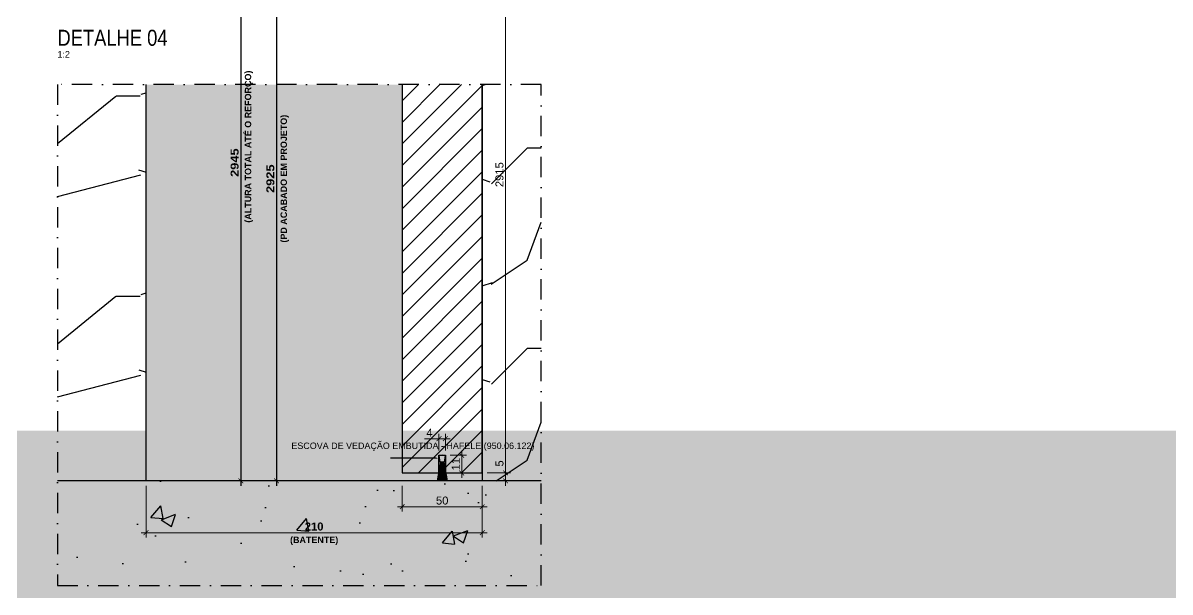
# Model space of a CAD drawing. Header units: millimetres. Extents: x -63251 to 507826, y 5339 to 217512.
# Drawn here: x 81992 to 82709, y 89147 to 89502 of the extents above; entities that cross this region are included whole.
import ezdxf
from ezdxf import colors
from ezdxf.entities.mleader import LeaderData, LeaderLine
from ezdxf.math import Vec2, Vec3

# ---------------------------------------------------------------- set-up
doc = ezdxf.new("R2010")
doc.units = ezdxf.units.MM
doc.header["$PDMODE"] = 3
doc.linetypes.add('TRAÇO 1-1', pattern=[9.525, 6.35, -3.175])
doc.linetypes.add('TRAÇO E PONTO 1-1', pattern=[25.4, 12.7, -6.35, 0, -6.35])
for name, color, linetype in [('_COMENTÁRIOS ARQ', 30, 'Continuous'), ('COTAS', 9, 'Continuous'), ('FERRAGEM', 3, 'Continuous'), ('HACHURA', 21, 'Continuous'), ('MARCENARIA', 4, 'Continuous'), ('PAREDE', 94, 'Continuous'), ('PROJEÇÃO', 8, 'Continuous'), ('TEXTO', 105, 'Continuous'), ('TEXTO TRAÇO PONTO', 105, 'TRAÇO E PONTO 1-1')]:
    doc.layers.add(name, color=color, linetype=linetype)
doc.layers.add('ARQ-COTA', color=12, linetype='Continuous', lineweight=9)
doc.styles.add('1-1', font='arial.ttf', dxfattribs={"height": 0.2})
doc.styles.add('MEDIDA OFICIAL', font='ariblk.ttf')
doc.styles.add('PADRÃO', font='arial.ttf')
doc.styles.add('PADRÃO NEGRITO', font='arialbd.ttf')
doc.styles.add('TITULO', font='swissck.ttf')
doc.dimstyles.new('1-2', dxfattribs={"dimscale": 2, "dimtxt": 2.5, "dimasz": 1.5, "dimexe": 1.5, "dimexo": 1.5, "dimtad": 1, "dimtxsty": 'PADRÃO', "dimblk": 'ARCHTICK', "dimcen": 2.5, "dimdle": 1.5, "dimclrd": 9, "dimclre": 9, "dimclrt": 6, "dimadec": 0, "dimazin": 0, "dimtfac": 1, "dimtmove": 0, "dimatfit": 3, "dimfxl": 1.25, "dimlwd": -1, "dimlwe": -1, "dimarcsym": 0})
doc.dimstyles.new('1-2 CAIXA', dxfattribs={"dimscale": 2, "dimtxt": 2.5, "dimasz": 1.5, "dimexe": 1.5, "dimexo": 1.5, "dimtad": 1, "dimtxsty": 'PADRÃO NEGRITO', "dimblk": 'ARCHTICK', "dimcen": 2.5, "dimdle": 1.5, "dimclrd": 9, "dimclre": 9, "dimclrt": 6, "dimadec": 0, "dimazin": 0, "dimtfac": 1, "dimtmove": 0, "dimatfit": 3, "dimfxl": 1.25, "dimlwd": -1, "dimlwe": -1, "dimarcsym": 0})
doc.dimstyles.new('Med. Ofic.1-2', dxfattribs={"dimscale": 2, "dimtxt": 2.5, "dimasz": 1.5, "dimexe": 1.5, "dimexo": 1.5, "dimtad": 1, "dimtxsty": 'MEDIDA OFICIAL', "dimblk": 'ARCHTICK', "dimcen": 2.5, "dimdle": 1.5, "dimclrd": 9, "dimclre": 9, "dimclrt": 10, "dimadec": 0, "dimazin": 0, "dimtfac": 1, "dimtmove": 0, "dimatfit": 3, "dimfxl": 1.25, "dimlwd": -1, "dimlwe": -1, "dimarcsym": 0})

# ---------------------------------------------------------------- blocks, each defined once
blk = doc.blocks.new('_ArchTick')
at = {"color": 0, "linetype": 'ByBlock', "const_width": 0.15}
blk.add_lwpolyline([(-0.5, -0.5), (0.5, 0.5)], dxfattribs=at)
blk = doc.blocks.new('*D911')
at = {"layer": 'COTAS', "color": 9, "linetype": 'Continuous', "transparency": 16777216}
blk.add_line((82150.51, 89596.6), (82150.51, 89213.17), dxfattribs=at)
at = {"layer": 'COTAS', "color": 9, "transparency": 16777216}
for p, q in [((82153.51, 89593.6), (82153.51, 89593.6)), ((82153.51, 89216.17), (82153.51, 89216.17))]:
    blk.add_line(p, q, dxfattribs=at)
at = {"layer": 'Defpoints', "color": 0, "transparency": 16777216}
for p in [(82150.51, 89593.6), (82150.51, 89216.17), (82150.51, 89216.17)]:
    blk.add_point(p, dxfattribs=at)
at = {"layer": 'COTAS', "color": 9, "transparency": 16777216, "xscale": 3, "yscale": 3, "zscale": 3}
for p, rotation in [((82150.51, 89593.6), 90), ((82150.51, 89216.17), 270)]:
    blk.add_blockref('_ArchTick', p, dxfattribs=dict(at, rotation=rotation))
at = {"layer": 'COTAS', "color": 10, "transparency": 16777216, "insert": (82146.68, 89404.88), "char_height": 5, "attachment_point": 5, "rotation": 90, "style": 'MEDIDA OFICIAL'}
blk.add_mtext('2925', dxfattribs=at)
blk = doc.blocks.new('*D912')
at = {"layer": 'COTAS', "color": 9, "linetype": 'Continuous', "transparency": 16777216}
blk.add_line((82128.19, 89616.6), (82128.19, 89213.17), dxfattribs=at)
at = {"layer": 'COTAS', "color": 9, "transparency": 16777216}
for p, q in [((82131.19, 89613.6), (82131.19, 89613.6)), ((82131.19, 89216.17), (82131.19, 89216.17))]:
    blk.add_line(p, q, dxfattribs=at)
at = {"layer": 'Defpoints', "color": 0, "transparency": 16777216}
for p in [(82128.19, 89613.6), (82128.19, 89216.17), (82128.19, 89216.17)]:
    blk.add_point(p, dxfattribs=at)
at = {"layer": 'COTAS', "color": 9, "transparency": 16777216, "xscale": 3, "yscale": 3, "zscale": 3}
for p, rotation in [((82128.19, 89613.6), 90), ((82128.19, 89216.17), 270)]:
    blk.add_blockref('_ArchTick', p, dxfattribs=dict(at, rotation=rotation))
at = {"layer": 'COTAS', "color": 10, "transparency": 16777216, "insert": (82124.36, 89414.88), "char_height": 5, "attachment_point": 5, "rotation": 90, "style": 'MEDIDA OFICIAL'}
blk.add_mtext('2945', dxfattribs=at)
blk = doc.blocks.new('*D913')
at = {"layer": 'ARQ-COTA', "color": 9, "transparency": 16777216}
for p, q in [((82293.61, 89596.6), (82293.61, 89218.17)), ((82282.01, 89593.6), (82296.61, 89593.6)), ((82282.01, 89221.17), (82296.61, 89221.17))]:
    blk.add_line(p, q, dxfattribs=at)
at = {"layer": 'Defpoints', "color": 0, "transparency": 16777216}
for p in [(82279.01, 89593.6), (82279.01, 89221.17), (82293.61, 89221.17)]:
    blk.add_point(p, dxfattribs=at)
at = {"layer": 'ARQ-COTA', "color": 9, "transparency": 16777216, "xscale": 3, "yscale": 3, "zscale": 3}
for p, rotation in [((82293.61, 89593.6), 90), ((82293.61, 89221.17), 270)]:
    blk.add_blockref('_ArchTick', p, dxfattribs=dict(at, rotation=rotation))
at = {"layer": 'ARQ-COTA', "color": 6, "transparency": 16777216, "insert": (82289.81, 89407.38), "char_height": 5, "attachment_point": 5, "rotation": 90, "style": 'PADRÃO'}
blk.add_mtext('2915', dxfattribs=at)
blk = doc.blocks.new('*D914')
at = {"layer": 'ARQ-COTA', "color": 9, "transparency": 16777216}
for p, q in [((82229.01, 89213.17), (82229.01, 89197.1)), ((82279.01, 89213.17), (82279.01, 89197.1)), ((82282.01, 89200.1), (82226.01, 89200.1))]:
    blk.add_line(p, q, dxfattribs=at)
at = {"layer": 'Defpoints', "color": 0, "transparency": 16777216}
for p in [(82229.01, 89216.17), (82279.01, 89216.17), (82229.01, 89200.1)]:
    blk.add_point(p, dxfattribs=at)
at = {"layer": 'ARQ-COTA', "color": 9, "transparency": 16777216, "xscale": 3, "yscale": 3, "zscale": 3, "rotation": 180}
blk.add_blockref('_ArchTick', (82229.01, 89200.1), dxfattribs=at)
at = {"layer": 'ARQ-COTA', "color": 9, "transparency": 16777216, "xscale": 3, "yscale": 3, "zscale": 3}
blk.add_blockref('_ArchTick', (82279.01, 89200.1), dxfattribs=at)
at = {"layer": 'ARQ-COTA', "color": 6, "transparency": 16777216, "insert": (82254.01, 89203.9), "char_height": 5, "attachment_point": 5, "style": 'PADRÃO'}
blk.add_mtext('50', dxfattribs=at)
blk = doc.blocks.new('*D915')
at = {"layer": 'ARQ-COTA', "color": 9, "transparency": 16777216}
for p, q in [((82069.01, 89213.17), (82069.01, 89180.87)), ((82279.01, 89213.17), (82279.01, 89180.87)), ((82282.01, 89183.87), (82066.01, 89183.87))]:
    blk.add_line(p, q, dxfattribs=at)
at = {"layer": 'Defpoints', "color": 0, "transparency": 16777216}
for p in [(82069.01, 89216.17), (82279.01, 89216.17), (82069.01, 89183.87)]:
    blk.add_point(p, dxfattribs=at)
at = {"layer": 'ARQ-COTA', "color": 9, "transparency": 16777216, "xscale": 3, "yscale": 3, "zscale": 3, "rotation": 180}
blk.add_blockref('_ArchTick', (82069.01, 89183.87), dxfattribs=at)
at = {"layer": 'ARQ-COTA', "color": 9, "transparency": 16777216, "xscale": 3, "yscale": 3, "zscale": 3}
blk.add_blockref('_ArchTick', (82279.01, 89183.87), dxfattribs=at)
at = {"layer": 'ARQ-COTA', "color": 6, "transparency": 16777216, "insert": (82174.01, 89187.68), "char_height": 5, "attachment_point": 5, "style": 'PADRÃO NEGRITO'}
blk.add_mtext('210', dxfattribs=at)
blk = doc.blocks.new('*D922')
at = {"layer": 'ARQ-COTA', "color": 9, "transparency": 16777216}
for p, q in [((82293.61, 89221.17), (82293.61, 89229.98)), ((82282.01, 89221.17), (82296.61, 89221.17)), ((82293.61, 89213.17), (82293.61, 89221.17)), ((82282.01, 89216.17), (82296.61, 89216.17))]:
    blk.add_line(p, q, dxfattribs=at)
at = {"layer": 'Defpoints', "color": 0, "transparency": 16777216}
for p in [(82279.01, 89221.17), (82293.61, 89221.17), (82279.01, 89216.17)]:
    blk.add_point(p, dxfattribs=at)
at = {"layer": 'ARQ-COTA', "color": 9, "transparency": 16777216, "xscale": 3, "yscale": 3, "zscale": 3}
for p, rotation in [((82293.61, 89221.17), 90), ((82293.61, 89216.17), 270)]:
    blk.add_blockref('_ArchTick', p, dxfattribs=dict(at, rotation=rotation))
at = {"layer": 'ARQ-COTA', "color": 6, "transparency": 16777216, "insert": (82289.82, 89227.08), "char_height": 5, "attachment_point": 5, "rotation": 90, "style": 'PADRÃO'}
blk.add_mtext('5', dxfattribs=at)
blk = doc.blocks.new('ESCOVA DE VEDAÇÃO')
at = {"layer": 'FERRAGEM'}
blk.add_lwpolyline([(-1.5, -4), (1.5, -4), (2, -0.5, 0.25), (-2, -0.5)], format="xyb", close=True, dxfattribs=at)
at = {"layer": 'FERRAGEM', "color": 8}
for points in [[(-1.04, -4), (-3.04, -16)], [(-0.79, -4), (-2.3, -16)], [(-0.55, -4), (-1.63, -16)], [(-0.35, -4), (-0.96, -16)], [(-0.21, -4), (-0.45, -16)], [(0.08, -4), (0.33, -16)], [(0.35, -4), (0.96, -16)], [(0.55, -4), (1.63, -16)], [(0.79, -4), (2.3, -16)], [(1.04, -4), (3.04, -16)]]:
    blk.add_lwpolyline(points, dxfattribs=at)
blk = doc.blocks.new('*D923')
at = {"layer": 'ARQ-COTA', "color": 9, "transparency": 16777216}
for p, q in [((82252.01, 89235.17), (82252.01, 89245.51)), ((82256.01, 89235.17), (82256.01, 89245.51)), ((82252.01, 89242.51), (82243.06, 89242.51)), ((82259.01, 89242.51), (82252.01, 89242.51))]:
    blk.add_line(p, q, dxfattribs=at)
at = {"layer": 'Defpoints', "color": 0, "transparency": 16777216}
for p in [(82252.01, 89242.51), (82252.01, 89232.17), (82256.01, 89232.17)]:
    blk.add_point(p, dxfattribs=at)
at = {"layer": 'ARQ-COTA', "color": 9, "transparency": 16777216, "xscale": 3, "yscale": 3, "zscale": 3, "rotation": 180}
blk.add_blockref('_ArchTick', (82252.01, 89242.51), dxfattribs=at)
at = {"layer": 'ARQ-COTA', "color": 9, "transparency": 16777216, "xscale": 3, "yscale": 3, "zscale": 3}
blk.add_blockref('_ArchTick', (82256.01, 89242.51), dxfattribs=at)
at = {"layer": 'ARQ-COTA', "color": 6, "transparency": 16777216, "insert": (82246.04, 89246.26), "char_height": 5, "attachment_point": 5, "style": 'PADRÃO'}
blk.add_mtext('4', dxfattribs=at)
blk = doc.blocks.new('*D924')
at = {"layer": 'ARQ-COTA', "color": 9, "transparency": 16777216}
for p, q in [((82259.01, 89232.17), (82269.23, 89232.17)), ((82266.23, 89218.17), (82266.23, 89235.17)), ((82261.2, 89221.17), (82269.23, 89221.17))]:
    blk.add_line(p, q, dxfattribs=at)
at = {"layer": 'Defpoints', "color": 0, "transparency": 16777216}
for p in [(82256.01, 89232.17), (82266.23, 89232.17), (82258.2, 89221.17)]:
    blk.add_point(p, dxfattribs=at)
at = {"layer": 'ARQ-COTA', "color": 9, "transparency": 16777216, "xscale": 3, "yscale": 3, "zscale": 3}
for p, rotation in [((82266.23, 89232.17), 90), ((82266.23, 89221.17), 270)]:
    blk.add_blockref('_ArchTick', p, dxfattribs=dict(at, rotation=rotation))
at = {"layer": 'ARQ-COTA', "color": 6, "transparency": 16777216, "insert": (82262.47, 89226.67), "char_height": 5, "attachment_point": 5, "rotation": 90, "style": 'PADRÃO'}
blk.add_mtext('11', dxfattribs=at)

msp = doc.modelspace()

# ---------------------------------------------------------------- texts
at = {"layer": 'COTAS', "color": 10, "char_height": 4, "attachment_point": 2, "rotation": 90, "style": 'PADRÃO NEGRITO'}
for s, insert, width in [('(ALTURA TOTAL ATÉ O REFORÇO)', (82130.695, 89424.883), 135), ('(PD ACABADO EM PROJETO)', (82153.015, 89404.883), 99.12947)]:
    msp.add_mtext(s, dxfattribs=dict(at, insert=insert, width=width))
at = {"layer": 'TEXTO', "color": 1, "insert": (82013.665, 89487.71), "char_height": 10, "width": 220.061, "attachment_point": 7, "style": 'TITULO'}
msp.add_mtext('DETALHE 04', dxfattribs=at)
at = {"layer": 'TEXTO', "insert": (82013.665, 89484.51), "char_height": 4, "width": 48, "attachment_point": 1, "style": 'PADRÃO'}
msp.add_mtext('1:2', dxfattribs=at)

# ---------------------------------------------------------------- leaders
at = {"layer": 'COTAS'}
ml = msp.add_multileader_mtext('Standard', dxfattribs=at)
ml.set_content('{\\fArial|b1|i0|c0|p34;\\C10;ATENÇÃO PARKET!\\P}PAINEL E PORTA RIPADOS EM {\\fArial|b1|i0|c0|p34;CABREUVA BRANCA PREMIUM 18*5+5*900 À 2200mm}', color=105, style='1-1')
ml.set_leader_properties(color=256, linetype='ByLayer', lineweight=-1)
ml.build(insert=Vec2(0, 0))
ml.multileader.update_dxf_attribs({"text_left_attachment_type": 2, "text_right_attachment_type": 2, "dogleg_length": 0.36, "arrow_head_size": 15, "scale": 200})
ctx = ml.context
ctx.base_point, ctx.scale, ctx.char_height, ctx.arrow_head_size, ctx.landing_gap_size, ctx.plane_origin = Vec3(162274.294, 89106.68, 0), 200, 40, 15, 10, Vec3(162983.904, 88723.85, 0)
ctx.left_attachment, ctx.right_attachment, ctx.text_align_type = 2, 2, 2
notes = []
notes.append((ctx, [(0, (1, 1, 0), (163285.703, 89106.68, 0), (-1, 0), 144.288, [(2, [(163285.703, 87673.442, 0), (164052.131, 87673.442, 0)], 0, [])])]))
ctx.mtext.insert, ctx.mtext.rotation, ctx.mtext.width, ctx.mtext.alignment, ctx.mtext.flow_direction = Vec3(163131.415, 89237.539, 0), 6.2831853, 858.66662, 3, 5
ctx.mtext.has_bg_fill, ctx.mtext.bg_color, ctx.mtext.bg_scale_factor, ctx.mtext.bg_transparency, ctx.mtext.use_window_bg_color = 1, -1023410095, 1.25, 0, 0
for ctx, leaders in notes:
    for number, flags, end, landing, length, lines in leaders:
        leader = LeaderData()
        leader.index, (leader.has_last_leader_line, leader.has_dogleg_vector, leader.attachment_direction) = number, flags
        leader.last_leader_point, leader.dogleg_vector, leader.dogleg_length = Vec3(end), Vec3(landing), length
        for number, points, colour, breaks in lines:
            line = LeaderLine()
            line.index, line.vertices, line.color, line.breaks = number, Vec3.list(points), colors.encode_raw_color(colour), breaks
            leader.lines.append(line)
        ctx.leaders.append(leader)

# ---------------------------------------------------------------- next in the draw order: leaders
ml = msp.add_multileader_mtext('Standard', dxfattribs=at)
ml.set_content('\\pxqr,t3;{\\C10;ATENÇÃO PARKET!\\P}ENTREGAR SEPTO COM REFORÇO PARA FIXAÇÃO DO TRILHO ', color=105, style='1-1')
ml.set_leader_properties(color=256, linetype='ByLayer', lineweight=-1)
ml.build(insert=Vec2(0, 0))
ml.multileader.update_dxf_attribs({"text_left_attachment_type": 2, "text_right_attachment_type": 2, "dogleg_length": 1.35, "arrow_head_size": 20, "scale": 200})
ctx = ml.context
ctx.base_point, ctx.scale, ctx.char_height, ctx.arrow_head_size, ctx.landing_gap_size, ctx.plane_origin = Vec3(150999.374, 89033.394), 200, 40, 20, 40, Vec3(150670.391, 88697.321)
ctx.left_attachment, ctx.right_attachment, ctx.text_align_type = 2, 2, 2
notes = []
notes.append((ctx, [(0, (1, 1, 0), (150729.308, 89033.394), (1, 0), 270.066, [(0, [(150729.308, 88717.639)], 0, [])])]))
ctx.mtext.insert, ctx.mtext.width, ctx.mtext.alignment, ctx.mtext.flow_direction = Vec3(151839.729, 89163.203), 862.95431, 3, 5
for ctx, leaders in notes:
    for number, flags, end, landing, length, lines in leaders:
        leader = LeaderData()
        leader.index, (leader.has_last_leader_line, leader.has_dogleg_vector, leader.attachment_direction) = number, flags
        leader.last_leader_point, leader.dogleg_vector, leader.dogleg_length = Vec3(end), Vec3(landing), length
        for number, points, colour, breaks in lines:
            line = LeaderLine()
            line.index, line.vertices, line.color, line.breaks = number, Vec3.list(points), colors.encode_raw_color(colour), breaks
            leader.lines.append(line)
        ctx.leaders.append(leader)

# ---------------------------------------------------------------- next in the draw order: leaders
ml = msp.add_multileader_mtext('Standard', dxfattribs=at)
ml.set_content('{\\fArial|b1|i0|c0|p34;\\C10;ATENÇÃO PARKET!\\P}PORTA EM {\\fArial|b1|i0|c0|p34;LÂMINAS NATURAIS DE CARVALHO EUROPEU}', color=105, style='1-1')
ml.set_leader_properties(color=256, linetype='ByLayer', lineweight=-1)
ml.build(insert=Vec2(0, 0))
ml.multileader.update_dxf_attribs({"text_left_attachment_type": 2, "text_right_attachment_type": 2, "dogleg_length": 0.36, "arrow_head_size": 15, "scale": 200})
ctx = ml.context
ctx.base_point, ctx.scale, ctx.char_height, ctx.arrow_head_size, ctx.landing_gap_size, ctx.plane_origin = Vec3(166968.455, 89106.68), 200, 40, 15, 10, Vec3(167538.584, 88723.85)
ctx.left_attachment, ctx.right_attachment, ctx.text_align_type = 2, 2, 2
notes = []
notes.append((ctx, [(0, (1, 1, 0), (167840.383, 89106.68), (-1, 0), 144.288, [(0, [(167840.383, 87673.442)], 0, [])])]))
ctx.mtext.insert, ctx.mtext.rotation, ctx.mtext.width, ctx.mtext.alignment, ctx.mtext.flow_direction = Vec3(167686.095, 89237.457), 6.2831853, 858.66662, 3, 5
ctx.mtext.has_bg_fill, ctx.mtext.bg_color, ctx.mtext.bg_scale_factor, ctx.mtext.bg_transparency, ctx.mtext.use_window_bg_color = 1, -1023410095, 1.25, 0, 0
for ctx, leaders in notes:
    for number, flags, end, landing, length, lines in leaders:
        leader = LeaderData()
        leader.index, (leader.has_last_leader_line, leader.has_dogleg_vector, leader.attachment_direction) = number, flags
        leader.last_leader_point, leader.dogleg_vector, leader.dogleg_length = Vec3(end), Vec3(landing), length
        for number, points, colour, breaks in lines:
            line = LeaderLine()
            line.index, line.vertices, line.color, line.breaks = number, Vec3.list(points), colors.encode_raw_color(colour), breaks
            leader.lines.append(line)
        ctx.leaders.append(leader)

# ---------------------------------------------------------------- next in the draw order: hatches: boundary and pattern name
at = {"layer": 'HACHURA', "ltscale": 0.3}
h = msp.add_hatch(dxfattribs=at)
h.set_pattern_fill('LEGNO5', color=21, scale=125, angle=90, pattern_type=2)
h.set_pattern_definition([(63.4349, (12869.557, -14122.91), (-125.000164, -124.999895), [16.7705, -262.738]), (14.5742, (12877.0565, -14107.9125), (-3375.00027608, -874.99911146), [64.578, -6393.21775]), (342.4744, (12814.5565, -14091.6625), (1999.9996141, -625.00103354), [24.90612, -2465.70125]), (45, (12838.31, -14099.16), (4e-14, 125.00004), [31.81975, -144.95687]), (0, (12860.81, -14076.66), (125, 125), [23.75, -101.25]), (39.0939, (12884.5565, -14076.6625), (1374.99923876, 1125.00100392), [51.53887, -2525.40225]), (0, (12924.56, -14044.16), (125, 125), [15, -110]), (17.5256, (12814.5565, -14044.1625), (-1999.9996141, -625.00103354), [24.90612, -2465.70125]), (33.6901, (12838.307, -14036.663), (-249.999945, -125.000167), [27.04162, -423.65225]), (69.7751, (12860.8065, -14021.6625), (500.00104195, 1374.99965804), [25.31062, -2505.7465])])
h.paths.add_polyline_path([(82013.665, 89216.17), (82069.014, 89216.17), (82069.014, 89463.652), (82013.665, 89463.652)])
at = {"layer": 'HACHURA', "true_color": 0xba9673}
h = msp.add_hatch(color=33, dxfattribs=at)
h.dxf.hatch_style = 1
h.paths.add_polyline_path([(82229.014, 89463.652), (82069.014, 89463.652), (82069.014, 89216.17), (82279.014, 89216.17), (82279.014, 89221.17), (82229.014, 89221.17)])
at = {"layer": 'HACHURA', "ltscale": 0.3}
h = msp.add_hatch(dxfattribs=at)
h.set_pattern_fill('LEGNO5', color=21, scale=125, angle=90, pattern_type=2)
h.set_pattern_definition([(63.4349, (13190.256, -14122.91), (-125.000164, -124.999895), [16.7705, -262.738]), (14.5742, (13197.756, -14107.9125), (-3375.00027608, -874.99911146), [64.578, -6393.21775]), (342.4744, (13135.256, -14091.6625), (1999.9996141, -625.00103354), [24.90612, -2465.70125]), (45, (13159.01, -14099.16), (4e-14, 125.00004), [31.81975, -144.95687]), (0, (13181.5, -14076.66), (125, 125), [23.75, -101.25]), (39.0939, (13205.256, -14076.6625), (1374.99923876, 1125.00100392), [51.53887, -2525.40225]), (0, (13245.26, -14044.16), (125, 125), [15, -110]), (17.5256, (13135.256, -14044.1625), (-1999.9996141, -625.00103354), [24.90612, -2465.70125]), (33.6901, (13159.006, -14036.663), (-249.999945, -125.000167), [27.04162, -423.65225]), (69.7751, (13181.506, -14021.6625), (500.00104195, 1374.99965804), [25.31062, -2505.7465])])
h.paths.add_polyline_path([(82315.893, 89216.17), (82315.893, 89463.652), (82279.015, 89463.652), (82279.015, 89216.17)])
at = {"layer": 'HACHURA'}
h = msp.add_hatch(dxfattribs=at)
h.set_pattern_fill('AR-CONC', color=21, scale=0.5)
h.set_pattern_definition([(50, (21881.785, -14001.4), (91.092334, -7.969543), [9.525, -104.775]), (355, (21881.785, -14001.4), (-17.62171, 95.52842), [7.62, -83.82029]), (100.451445, (21889.38, -14002.07), (73.470624, 87.558876), [8.095004, -89.04512]), (46.1842, (21881.78, -13976), (135.53952, -21.02116), [14.2875, -157.1625]), (96.63556, (21893.08, -13977.75), (118.70207, 123.71306), [12.14251, -133.5678]), (351.18415, (21881.78, -13976), (118.70207, 123.71306), [11.42998, -125.72987]), (21, (21894.485, -13982.35), (75.807196, -51.1326), [9.525, -104.775]), (326, (21894.485, -13982.35), (30.901014, 92.09398), [7.62, -83.82]), (71.451445, (21900.8, -13986.61), (106.70821, 40.961384), [8.095004, -89.04497]), (37.5, (21881.785, -14001.402), (1.544302, 42.277519), [0, -82.804, 0, -85.09, 0, -84.1375]), (7.5, (21881.785, -14001.402), (33.409831, 50.090287), [0, -48.514, 0, -80.899, 0, -32.0675]), (327.5, (21853.464, -14001.402), (67.795298, -2.864372), [0, -31.75, 0, -99.06, 0, -131.445]), (317.5, (21840.764, -14001.4), (74.06459, 12.713246), [0, -41.275, 0, -65.786, 0, -93.345])])
h.paths.add_polyline_path([(82013.665, 89216.17), (82013.665, 89150.906), (82315.892, 89150.906), (82315.892, 89216.17)])
at = {"layer": 'PROJEÇÃO', "linetype": 'TRAÇO 1-1'}
h = msp.add_hatch(dxfattribs=at)
h.set_pattern_fill('ANSI31', color=8, scale=3)
h.set_pattern_definition([(45, (21976.302, -17029.565), (-6.7351921, 6.7351921), [])])
h.paths.add_polyline_path([(82279.014, 89463.652), (82229.014, 89463.652), (82229.014, 89221.166), (82252.015, 89221.166), (82252.014, 89232.17), (82256.014, 89232.17), (82256.015, 89221.17), (82279.014, 89221.17)])

# ---------------------------------------------------------------- next in the draw order: linework, layer by layer
at = {"layer": 'MARCENARIA'}
for points in [[(82279.014, 89463.652), (82279.014, 89216.17), (82069.014, 89216.17), (82069.014, 89463.652)], [(82229.014, 89463.652), (82229.014, 89221.166), (82252.015, 89221.166), (82252.014, 89232.17), (82256.014, 89232.17), (82256.015, 89221.17), (82279.014, 89221.17), (82279.014, 89463.652)]]:
    msp.add_lwpolyline(points, dxfattribs=at)
at = {"layer": 'PAREDE'}
msp.add_lwpolyline([(82315.892, 89216.17), (82013.665, 89216.17)], dxfattribs=at)
at = {"layer": 'TEXTO TRAÇO PONTO'}
msp.add_lwpolyline([(82315.893, 89150.906), (82315.893, 89463.652), (82013.665, 89463.652), (82013.665, 89150.906)], close=True, dxfattribs=at)

# ---------------------------------------------------------------- next in the draw order: block references
at = {"layer": '_COMENTÁRIOS ARQ'}
msp.add_blockref('ESCOVA DE VEDAÇÃO', (82254.014, 89232.17), dxfattribs=at)

# ---------------------------------------------------------------- next in the draw order: texts
at = {"layer": 'COTAS', "color": 10, "insert": (82174.014, 89181.373), "char_height": 4, "width": 99.12947, "attachment_point": 2, "style": 'PADRÃO NEGRITO'}
msp.add_mtext('{\\C6;(BATENTE)}', dxfattribs=at)

# ---------------------------------------------------------------- next in the draw order: dimensions: what is measured, and where the dimension line sits
at = {"layer": 'ARQ-COTA'}
dim = msp.add_linear_dim(base=(82293.615, 89221.17), p1=(82279.014, 89593.597), p2=(82279.014, 89221.17), angle=90, text='2915', dimstyle='1-2', dxfattribs=at)
dim.commit()
dim.dimension.update_dxf_attribs({"geometry": '*D913', "text_midpoint": (82289.812, 89407.383)})
for base, p1, p2, dimstyle, picture, middle in [((82252.014, 89242.513), (82256.014, 89232.17), (82252.014, 89232.17), '1-2', '*D923', (82246.035, 89246.263)), ((82069.014, 89183.873), (82279.014, 89216.17), (82069.014, 89216.17), '1-2 CAIXA', '*D915', (82174.014, 89187.675)), ((82229.014, 89200.099), (82279.014, 89216.17), (82229.014, 89216.17), '1-2', '*D914', (82254.014, 89203.902))]:
    dim = msp.add_linear_dim(base=base, p1=p1, p2=p2, dimstyle=dimstyle, dxfattribs=at)
    dim.commit()
    dim.dimension.update_dxf_attribs({"geometry": picture, "text_midpoint": middle})
for base, p1, p2, picture, middle in [((82266.227, 89232.17), (82258.196, 89221.17), (82256.014, 89232.17), '*D924', (82262.467, 89226.67)), ((82293.615, 89221.17), (82279.014, 89216.17), (82279.014, 89221.17), '*D922', (82289.822, 89227.077))]:
    dim = msp.add_linear_dim(base=base, p1=p1, p2=p2, angle=90, dimstyle='1-2', dxfattribs=at)
    dim.commit()
    dim.dimension.update_dxf_attribs({"geometry": picture, "text_midpoint": middle})
at = {"layer": 'COTAS'}
for base, p1, p2, text, picture, middle in [((82128.195, 89216.17), (82128.195, 89613.597), (82128.195, 89216.17), '2945', '*D912', (82124.36, 89414.883)), ((82150.515, 89216.17), (82150.515, 89593.597), (82150.515, 89216.17), '2925', '*D911', (82146.679, 89404.883))]:
    dim = msp.add_linear_dim(base=base, p1=p1, p2=p2, angle=90, text=text, dimstyle='Med. Ofic.1-2', dxfattribs=at)
    dim.commit()
    dim.dimension.update_dxf_attribs({"geometry": picture, "text_midpoint": middle})

# ---------------------------------------------------------------- next in the draw order: leaders
at = {"layer": 'COTAS', "ltscale": 0.4}
ml = msp.add_multileader_mtext('Standard', dxfattribs=at)
ml.set_content('ESCOVA DE VEDAÇÃO EMBUTIDA - HAFELE (950.06.122)', color=105, style='1-1')
ml.set_leader_properties(color=256, linetype='ByLayer', lineweight=-1)
ml.build(insert=Vec2(0, 0))
ml.multileader.update_dxf_attribs({"text_left_attachment_type": 2, "text_right_attachment_type": 2, "dogleg_length": 0.36, "arrow_head_size": 2, "scale": 20})
ctx = ml.context
ctx.base_point, ctx.scale, ctx.arrow_head_size, ctx.landing_gap_size, ctx.plane_origin = Vec3(82155.801, 89230.372), 20, 2, 4, Vec3(82287.931, 89259.122)
ctx.left_attachment, ctx.right_attachment = 2, 2
notes = []
notes.append((ctx, [(0, (1, 1, 0), (82229.014, 89230.372), (-1, 0), 7.2, [(0, [(82252.015, 89230.373)], 0, [])])]))
ctx.mtext.insert, ctx.mtext.width, ctx.mtext.flow_direction = Vec3(82159.801, 89240.135), 59.99595, 5
at = {"layer": 'COTAS'}
ml = msp.add_multileader_mtext('Standard', dxfattribs=at)
ml.set_content('\\pxqr,t3;{\\C10;ATENÇÃO PARKET!\\P}ENTREGAR SEPTO COM REFORÇO PARA FIXAÇÃO DO TRILHO ', color=105, style='1-1')
ml.set_leader_properties(color=256, linetype='ByLayer', lineweight=-1)
ml.build(insert=Vec2(0, 0))
ml.multileader.update_dxf_attribs({"text_left_attachment_type": 2, "text_right_attachment_type": 2, "dogleg_length": 1.35, "arrow_head_size": 20, "scale": 200})
ctx = ml.context
ctx.base_point, ctx.scale, ctx.char_height, ctx.arrow_head_size, ctx.landing_gap_size, ctx.plane_origin = Vec3(209448.776, 89033.394), 200, 40, 20, 40, Vec3(209119.793, 88697.321)
ctx.left_attachment, ctx.right_attachment, ctx.text_align_type = 2, 2, 2
notes.append((ctx, [(0, (1, 1, 0), (209178.71, 89033.394), (1, 0), 270.066, [(0, [(209178.71, 88717.639)], 0, [])])]))
ctx.mtext.insert, ctx.mtext.width, ctx.mtext.alignment, ctx.mtext.flow_direction = Vec3(210289.131, 89163.203), 862.95431, 3, 5
for ctx, leaders in notes:
    for number, flags, end, landing, length, lines in leaders:
        leader = LeaderData()
        leader.index, (leader.has_last_leader_line, leader.has_dogleg_vector, leader.attachment_direction) = number, flags
        leader.last_leader_point, leader.dogleg_vector, leader.dogleg_length = Vec3(end), Vec3(landing), length
        for number, points, colour, breaks in lines:
            line = LeaderLine()
            line.index, line.vertices, line.color, line.breaks = number, Vec3.list(points), colors.encode_raw_color(colour), breaks
            leader.lines.append(line)
        ctx.leaders.append(leader)

doc.saveas('drawing.dxf')
